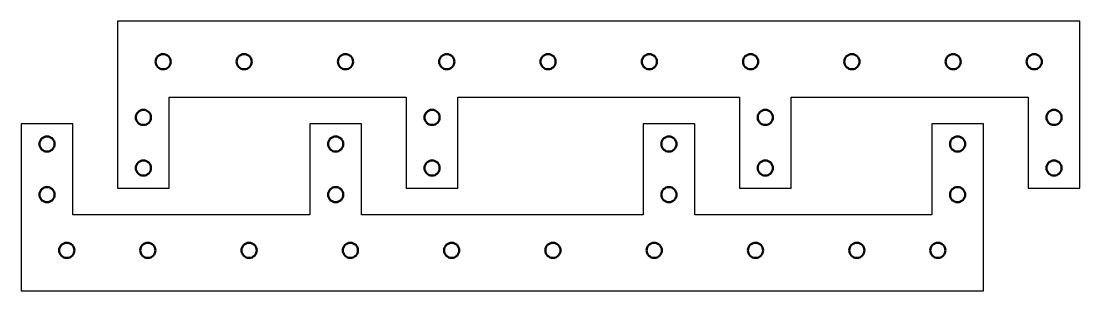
# Model space of a CAD drawing. Header units: millimetres. Extents: x 78 to 287, y 92 to 146.
import ezdxf

# ---------------------------------------------------------------- set-up
doc = ezdxf.new("R2010")
doc.units = ezdxf.units.MM
doc.layers.add('1p5Pocket', color=210, linetype='Continuous', lineweight=50)
doc.layers.add('Hole', color=130, linetype='Continuous', lineweight=50)
doc.layers.add('Outline', color=50, linetype='Continuous')

msp = doc.modelspace()

# ---------------------------------------------------------------- linework, layer by layer
at = {"layer": '1p5Pocket'}
for centre in [(105.89, 137.51), (121.89, 137.51), (141.89, 137.51), (161.89, 137.51), (181.89, 137.51), (201.89, 137.51), (221.89, 137.51), (241.89, 137.51), (261.89, 137.51), (277.89, 137.51), (86.86, 100.25), (102.86, 100.25), (122.86, 100.25), (142.86, 100.25), (162.86, 100.25), (182.86, 100.25), (202.86, 100.25), (222.86, 100.25), (242.86, 100.25), (258.86, 100.25)]:
    msp.add_circle(centre, 1.5, dxfattribs=at)
at = {"layer": 'Hole'}
for centre in [(101.99, 126.51), (158.99, 126.51), (224.79, 126.51), (281.79, 126.51), (82.96, 121.25), (139.96, 121.25), (205.76, 121.25), (262.76, 121.25), (101.99, 116.51), (158.99, 116.51), (224.79, 116.51), (281.79, 116.51), (82.96, 111.25), (139.96, 111.25), (205.76, 111.25), (262.76, 111.25)]:
    msp.add_circle(centre, 1.5, dxfattribs=at)
at = {"layer": 'Outline'}
for points in [[(219.69, 130.51), (219.69, 112.51), (229.89, 112.51), (229.89, 130.51), (276.69, 130.51), (276.69, 112.51), (286.89, 112.51), (286.89, 145.51), (96.89, 145.51), (96.89, 112.51), (107.09, 112.51), (107.09, 130.51), (153.89, 130.51), (153.89, 112.51), (164.09, 112.51), (164.09, 130.51)], [(145.06, 107.25), (145.06, 125.25), (134.86, 125.25), (134.86, 107.25), (88.06, 107.25), (88.06, 125.25), (77.86, 125.25), (77.86, 92.25), (267.86, 92.25), (267.86, 125.25), (257.66, 125.25), (257.66, 107.25), (210.86, 107.25), (210.86, 125.25), (200.66, 125.25), (200.66, 107.25)]]:
    msp.add_lwpolyline(points, close=True, dxfattribs=at)

doc.saveas('drawing.dxf')
